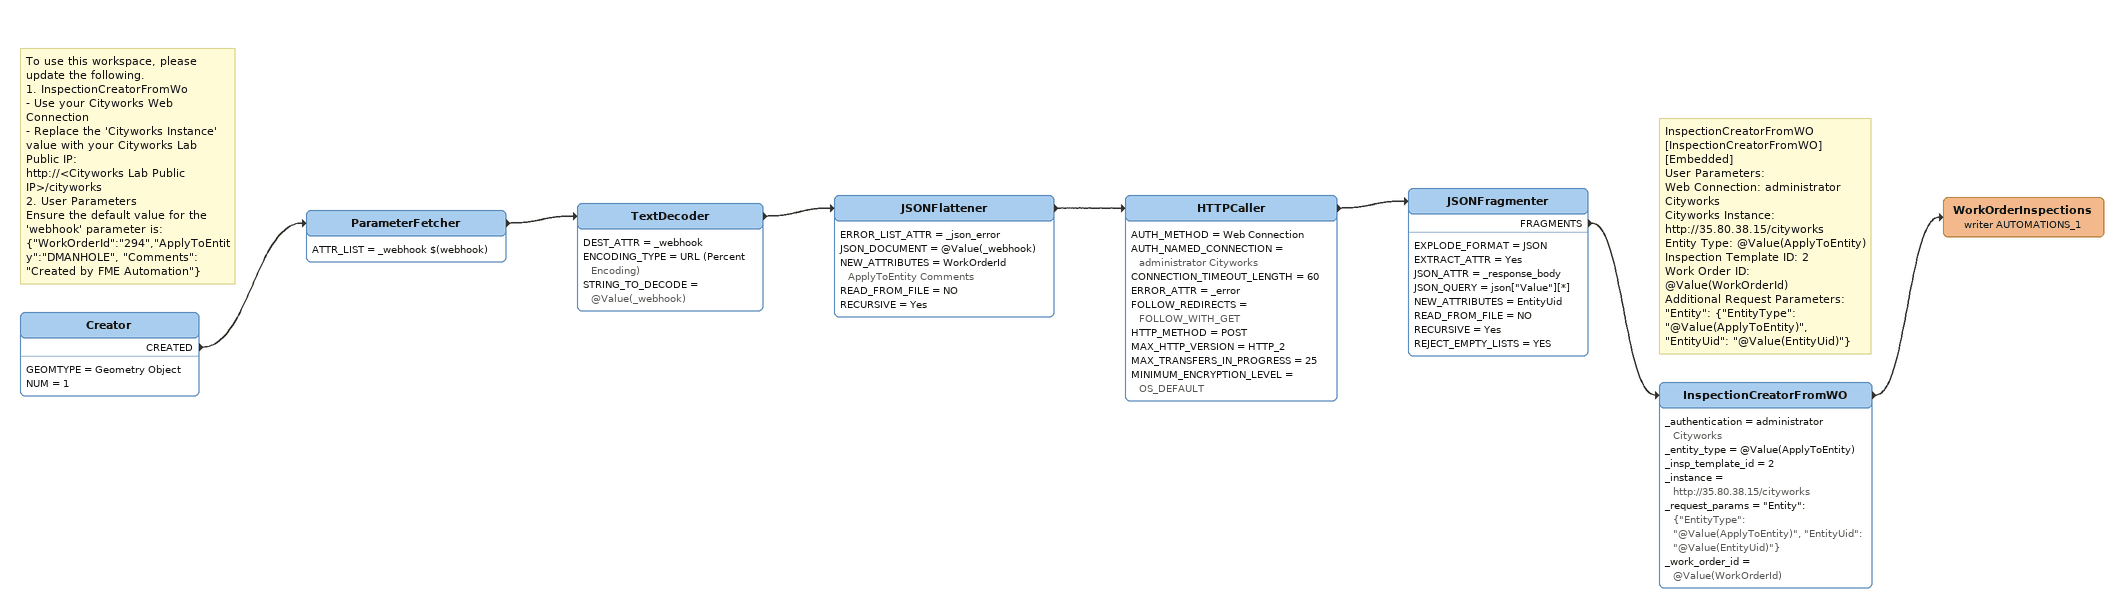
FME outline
Note: To use this workspace, please update the following. / 1. InspectionCreatorFromWo / - Use your Cityworks Web Connection / - Replace the 'Cityworks Instance' value with your Cityworks Lab Public IP: / http://<Cityworks Lab Public IP>/cityworks / 2. User Parameters / Ensure the default value for the 'webhook' parameter is: / {"WorkOrderId":"294","ApplyToEntity":"DMANHOLE", "Comments": "Created by FME Automation"}
Creator
    GEOMTYPE = Geometry Object
    NUM = 1
    CREATED -> ParameterFetcher
ParameterFetcher
    ATTR_LIST = _webhook $(webhook)
    -> TextDecoder
TextDecoder
    DEST_ATTR = _webhook
    ENCODING_TYPE = URL (Percent Encoding)
    STRING_TO_DECODE = @Value(_webhook)
    -> JSONFlattener
JSONFlattener
    ERROR_LIST_ATTR = _json_error
    JSON_DOCUMENT = @Value(_webhook)
    NEW_ATTRIBUTES = WorkOrderId ApplyToEntity Comments
    READ_FROM_FILE = NO
    RECURSIVE = Yes
    -> HTTPCaller
HTTPCaller
    AUTH_METHOD = Web Connection
    AUTH_NAMED_CONNECTION = administrator Cityworks
    CONNECTION_TIMEOUT_LENGTH = 60
    ERROR_ATTR = _error
    FOLLOW_REDIRECTS = FOLLOW_WITH_GET
    HTTP_METHOD = POST
    MAX_HTTP_VERSION = HTTP_2
    MAX_TRANSFERS_IN_PROGRESS = 25
    MINIMUM_ENCRYPTION_LEVEL = OS_DEFAULT
    -> JSONFragmenter
JSONFragmenter
    EXPLODE_FORMAT = JSON
    EXTRACT_ATTR = Yes
    JSON_ATTR = _response_body
    JSON_QUERY = json["Value"][*]
    NEW_ATTRIBUTES = EntityUid
    READ_FROM_FILE = NO
    RECURSIVE = Yes
    REJECT_EMPTY_LISTS = YES
    FRAGMENTS -> InspectionCreatorFromWO
Note: InspectionCreatorFromWO [InspectionCreatorFromWO] / [Embedded] / User Parameters: / Web Connection: administrator Cityworks / Cityworks Instance: http://35.80.38.15/cityworks / Entity Type: @Value(ApplyToEntity) / Inspection Template ID: 2 / Work Order ID: @Value(WorkOrderId) / Additional Request Parameters: "Entity": {"EntityType": "@Value(ApplyToEntity)", "EntityUid": "@Value(EntityUid)"}
InspectionCreatorFromWO
    _authentication = administrator Cityworks
    _entity_type = @Value(ApplyToEntity)
    _insp_template_id = 2
    _instance = http://35.80.38.15/cityworks
    _request_params = "Entity": {"EntityType": "@Value(ApplyToEntity)", "EntityUid": "@Value(EntityUid)"}
    _work_order_id = @Value(WorkOrderId)
    -> WorkOrderInspections (writer AUTOMATIONS_1)
WorkOrderInspections (writer AUTOMATIONS_1)
